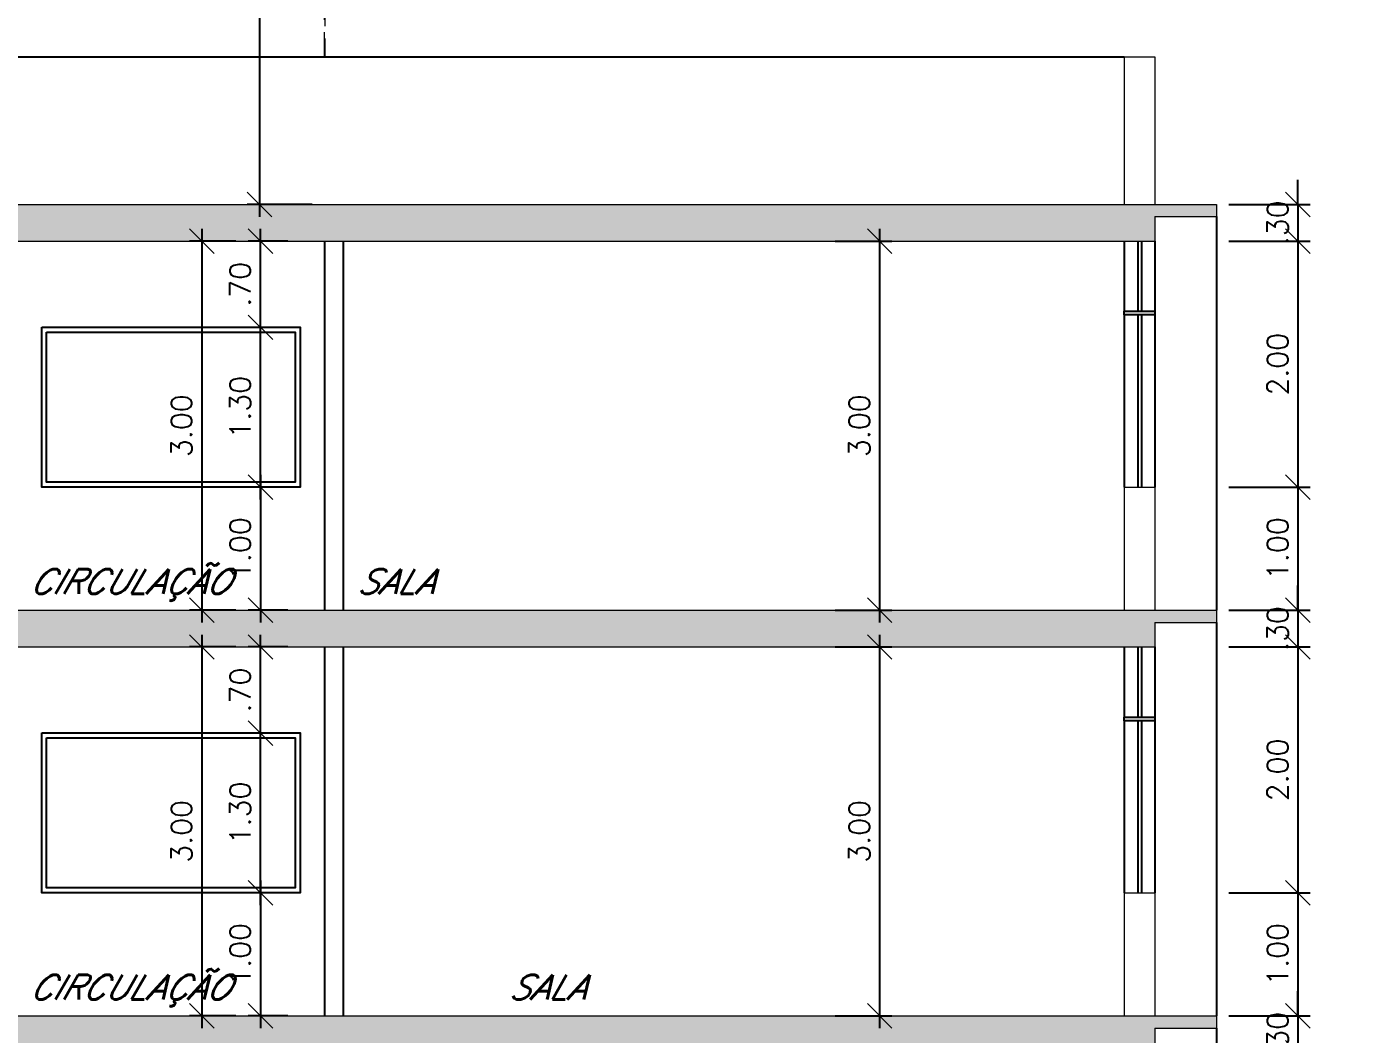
# Model space of a CAD drawing. Header units: millimetres. Extents: x 521 to 1055, y 261 to 520.
# Drawn here: x 866.98 to 877.88, y 480.81 to 489 of the extents above; entities that cross this region are included whole.
import ezdxf

# ---------------------------------------------------------------- set-up
doc = ezdxf.new("R2010")
doc.units = ezdxf.units.MM
doc.linetypes.add('CONTINU', pattern=[0])
doc.linetypes.add('DASHDOT', pattern=[1, 0.5, -0.25, 0, -0.25])
doc.layers.add('0.1', color=8, linetype='Continuous', lineweight=13)
doc.styles.add('ROMANS', font='romans')
doc.styles.get("Standard").update_dxf_attribs({"font": 'romans.shx'})
doc.dimstyles.new('Fares Eng - 50', dxfattribs={"dimscale": 2, "dimtxt": 0.085, "dimasz": 0.1, "dimexe": 0.05, "dimexo": 0.05, "dimgap": 0.04, "dimtad": 1, "dimzin": 4, "dimdsep": 46, "dimtxsty": 'ROMANS', "dimblk1": 'OBLIQUE', "dimblk2": 'OBLIQUE', "dimsah": 1, "dimcen": 0.05, "dimdle": 0.05, "dimclrd": 8, "dimclre": 8, "dimclrt": 8, "dimaunit": 1, "dimadec": 0, "dimazin": 0, "dimtfac": 1, "dimtix": 1, "dimtmove": 2, "dimatfit": 0, "dimldrblk": 'OPEN90', "dimfxl": 1, "dimtolj": 1, "dimtzin": 0, "dimarcsym": 0})
pattern_1 = [(50, (2.50527, -1.5628), (0.273277003, -0.02390863), [0.028575, -0.314325]), (355, (2.50527, -1.5628), (-0.05286424, 0.286584964), [0.02286, -0.25146]), (100.451, (2.52804, -1.56478), (0.22041375, 0.26267503), [0.024285, -0.267135]), (46.1842, (2.50527, -1.4866), (0.40661856, -0.06306349), [0.0428625, -0.4714875]), (96.6356, (2.53915, -1.49184), (0.35610635, 0.37113833), [0.0364275, -0.4007025]), (351.184, (2.50527, -1.4866), (0.3561069, 0.37113768), [0.03429, -0.37719]), (21, (2.54337, -1.50564), (0.22742232, -0.15339828), [0.028575, -0.314325]), (326, (2.54337, -1.50564), (0.09270304, 0.27628195), [0.02286, -0.25146]), (71.4514, (2.56232, -1.51842), (0.320124736, 0.12288429), [0.024285, -0.267135]), (37.5, (2.50527, -1.56279), (0.004632905, 0.126832558), [0, -0.248412, 0, -0.25527, 0, -0.2524125]), (7.5, (2.50527, -1.56279), (0.100229494, 0.150270862), [0, -0.145542, 0, -0.242697, 0, -0.0962025]), (327.5, (2.4203, -1.56279), (0.203385893, -0.008593116), [0, -0.09525, 0, -0.29718, 0, -0.394335]), (317.5, (2.3822, -1.56279), (0.222193772, 0.038139737), [0, -0.123825, 0, -0.197358, 0, -0.280035])]

# ---------------------------------------------------------------- blocks, each defined once
blk = doc.blocks.new('_OBLIQUE')
at = {"color": 0, "linetype": 'ByBlock'}
blk.add_line((-0.5, -0.5), (0.5, 0.5), dxfattribs=at)
blk = doc.blocks.new('*D1922')
at = {"layer": '0.1', "color": 8, "linetype": 'CONTINU', "lineweight": -2, "transparency": 16777216}
for p, q in [((868.873, 493.256), (868.873, 487.456)), ((874.403, 493.156), (868.773, 493.156)), ((869.302, 487.556), (868.773, 487.556))]:
    blk.add_line(p, q, dxfattribs=at)
at = {"layer": 'DEFPOINTS', "color": 0, "linetype": 'CONTINU', "lineweight": -2, "transparency": 16777216}
for p in [(874.503, 493.156), (868.873, 487.556), (869.402, 487.556)]:
    blk.add_point(p, dxfattribs=at)
at = {"layer": '0.1', "color": 8, "linetype": 'CONTINU', "lineweight": -2, "transparency": 16777216, "xscale": 0.2, "yscale": 0.2, "zscale": 0.2}
for p, rotation in [((868.873, 493.156), 90), ((868.873, 487.556), 270)]:
    blk.add_blockref('_OBLIQUE', p, dxfattribs=dict(at, rotation=rotation))
at = {"layer": '0.1', "color": 8, "linetype": 'CONTINU', "lineweight": -2, "transparency": 16777216, "insert": (868.708, 490.356), "char_height": 0.17, "attachment_point": 5, "rotation": 90, "style": 'ROMANS'}
blk.add_mtext('\\A1;5.60', dxfattribs=at)
blk = doc.blocks.new('_Open90')
at = {"color": 0, "linetype": 'ByBlock', "lineweight": -2}
for p, q in [((0, 0), (-1, 0)), ((-0.5, 0.5), (0, 0)), ((0, 0), (-0.5, -0.5))]:
    blk.add_line(p, q, dxfattribs=at)
blk = doc.blocks.new('*D1948')
at = {"layer": '0.1', "color": 8, "linetype": 'CONTINU', "lineweight": -2, "transparency": 16777216}
for p, q in [((868.881, 481.856), (868.881, 483.356)), ((869.102, 483.256), (868.781, 483.256)), ((869.102, 481.956), (868.781, 481.956))]:
    blk.add_line(p, q, dxfattribs=at)
at = {"layer": 'DEFPOINTS', "color": 0, "linetype": 'CONTINU', "lineweight": -2, "transparency": 16777216}
for p in [(868.881, 483.256), (869.202, 483.256), (869.202, 481.956)]:
    blk.add_point(p, dxfattribs=at)
at = {"layer": '0.1', "color": 8, "linetype": 'CONTINU', "lineweight": -2, "transparency": 16777216, "xscale": 0.2, "yscale": 0.2, "zscale": 0.2}
for p, rotation in [((868.881, 483.256), 90), ((868.881, 481.956), 270)]:
    blk.add_blockref('_OBLIQUE', p, dxfattribs=dict(at, rotation=rotation))
at = {"layer": '0.1', "color": 8, "linetype": 'CONTINU', "lineweight": -2, "transparency": 16777216, "insert": (868.716, 482.606), "char_height": 0.17, "attachment_point": 5, "rotation": 90, "style": 'ROMANS'}
blk.add_mtext('\\A1;1.30', dxfattribs=at)
blk = doc.blocks.new('*D1949')
at = {"layer": '0.1', "color": 8, "linetype": 'CONTINU', "lineweight": -2, "transparency": 16777216}
for p, q in [((868.881, 482.056), (868.881, 480.856)), ((869.102, 481.956), (868.781, 481.956)), ((869.102, 480.956), (868.781, 480.956))]:
    blk.add_line(p, q, dxfattribs=at)
at = {"layer": 'DEFPOINTS', "color": 0, "linetype": 'CONTINU', "lineweight": -2, "transparency": 16777216}
for p in [(869.202, 481.956), (868.881, 480.956), (869.202, 480.956)]:
    blk.add_point(p, dxfattribs=at)
at = {"layer": '0.1', "color": 8, "linetype": 'CONTINU', "lineweight": -2, "transparency": 16777216, "xscale": 0.2, "yscale": 0.2, "zscale": 0.2}
for p, rotation in [((868.881, 481.956), 90), ((868.881, 480.956), 270)]:
    blk.add_blockref('_OBLIQUE', p, dxfattribs=dict(at, rotation=rotation))
at = {"layer": '0.1', "color": 8, "linetype": 'CONTINU', "lineweight": -2, "transparency": 16777216, "insert": (868.716, 481.456), "char_height": 0.17, "attachment_point": 5, "rotation": 90, "style": 'ROMANS'}
blk.add_mtext('\\A1;1.00', dxfattribs=at)
blk = doc.blocks.new('*D1950')
at = {"layer": '0.1', "color": 8, "linetype": 'CONTINU', "lineweight": -2, "transparency": 16777216}
for p, q in [((868.881, 483.156), (868.881, 484.056)), ((869.102, 483.956), (868.781, 483.956)), ((869.102, 483.256), (868.781, 483.256))]:
    blk.add_line(p, q, dxfattribs=at)
at = {"layer": 'DEFPOINTS', "color": 0, "linetype": 'CONTINU', "lineweight": -2, "transparency": 16777216}
for p in [(868.881, 483.956), (869.202, 483.956), (869.202, 483.256)]:
    blk.add_point(p, dxfattribs=at)
at = {"layer": '0.1', "color": 8, "linetype": 'CONTINU', "lineweight": -2, "transparency": 16777216, "xscale": 0.2, "yscale": 0.2, "zscale": 0.2}
for p, rotation in [((868.881, 483.956), 90), ((868.881, 483.256), 270)]:
    blk.add_blockref('_OBLIQUE', p, dxfattribs=dict(at, rotation=rotation))
at = {"layer": '0.1', "color": 8, "linetype": 'CONTINU', "lineweight": -2, "transparency": 16777216, "insert": (868.716, 483.606), "char_height": 0.17, "attachment_point": 5, "rotation": 90, "style": 'ROMANS'}
blk.add_mtext('\\A1;.70', dxfattribs=at)
blk = doc.blocks.new('*D1947')
at = {"layer": '0.1', "color": 8, "linetype": 'CONTINU', "lineweight": -2, "transparency": 16777216}
for p, q in [((868.404, 484.056), (868.404, 480.856)), ((868.681, 483.956), (868.304, 483.956)), ((868.681, 480.956), (868.304, 480.956))]:
    blk.add_line(p, q, dxfattribs=at)
at = {"layer": 'DEFPOINTS', "color": 0, "linetype": 'CONTINU', "lineweight": -2, "transparency": 16777216}
for p in [(868.781, 483.956), (868.404, 480.956), (868.781, 480.956)]:
    blk.add_point(p, dxfattribs=at)
at = {"layer": '0.1', "color": 8, "linetype": 'CONTINU', "lineweight": -2, "transparency": 16777216, "xscale": 0.2, "yscale": 0.2, "zscale": 0.2}
for p, rotation in [((868.404, 483.956), 90), ((868.404, 480.956), 270)]:
    blk.add_blockref('_OBLIQUE', p, dxfattribs=dict(at, rotation=rotation))
at = {"layer": '0.1', "color": 8, "linetype": 'CONTINU', "lineweight": -2, "transparency": 16777216, "insert": (868.239, 482.456), "char_height": 0.17, "attachment_point": 5, "rotation": 90, "style": 'ROMANS'}
blk.add_mtext('\\A1;3.00', dxfattribs=at)
blk = doc.blocks.new('*D1952')
at = {"layer": '0.1', "color": 8, "linetype": 'CONTINU', "lineweight": -2, "transparency": 16777216}
for p, q in [((868.881, 485.156), (868.881, 486.656)), ((869.102, 486.556), (868.781, 486.556)), ((869.102, 485.256), (868.781, 485.256))]:
    blk.add_line(p, q, dxfattribs=at)
at = {"layer": 'DEFPOINTS', "color": 0, "linetype": 'CONTINU', "lineweight": -2, "transparency": 16777216}
for p in [(868.881, 486.556), (869.202, 486.556), (869.202, 485.256)]:
    blk.add_point(p, dxfattribs=at)
at = {"layer": '0.1', "color": 8, "linetype": 'CONTINU', "lineweight": -2, "transparency": 16777216, "xscale": 0.2, "yscale": 0.2, "zscale": 0.2}
for p, rotation in [((868.881, 486.556), 90), ((868.881, 485.256), 270)]:
    blk.add_blockref('_OBLIQUE', p, dxfattribs=dict(at, rotation=rotation))
at = {"layer": '0.1', "color": 8, "linetype": 'CONTINU', "lineweight": -2, "transparency": 16777216, "insert": (868.716, 485.906), "char_height": 0.17, "attachment_point": 5, "rotation": 90, "style": 'ROMANS'}
blk.add_mtext('\\A1;1.30', dxfattribs=at)
blk = doc.blocks.new('*D1953')
at = {"layer": '0.1', "color": 8, "linetype": 'CONTINU', "lineweight": -2, "transparency": 16777216}
for p, q in [((868.881, 485.356), (868.881, 484.156)), ((869.102, 485.256), (868.781, 485.256)), ((869.102, 484.256), (868.781, 484.256))]:
    blk.add_line(p, q, dxfattribs=at)
at = {"layer": 'DEFPOINTS', "color": 0, "linetype": 'CONTINU', "lineweight": -2, "transparency": 16777216}
for p in [(869.202, 485.256), (868.881, 484.256), (869.202, 484.256)]:
    blk.add_point(p, dxfattribs=at)
at = {"layer": '0.1', "color": 8, "linetype": 'CONTINU', "lineweight": -2, "transparency": 16777216, "xscale": 0.2, "yscale": 0.2, "zscale": 0.2}
for p, rotation in [((868.881, 485.256), 90), ((868.881, 484.256), 270)]:
    blk.add_blockref('_OBLIQUE', p, dxfattribs=dict(at, rotation=rotation))
at = {"layer": '0.1', "color": 8, "linetype": 'CONTINU', "lineweight": -2, "transparency": 16777216, "insert": (868.716, 484.756), "char_height": 0.17, "attachment_point": 5, "rotation": 90, "style": 'ROMANS'}
blk.add_mtext('\\A1;1.00', dxfattribs=at)
blk = doc.blocks.new('*D1954')
at = {"layer": '0.1', "color": 8, "linetype": 'CONTINU', "lineweight": -2, "transparency": 16777216}
for p, q in [((868.881, 486.456), (868.881, 487.356)), ((869.102, 487.256), (868.781, 487.256)), ((869.102, 486.556), (868.781, 486.556))]:
    blk.add_line(p, q, dxfattribs=at)
at = {"layer": 'DEFPOINTS', "color": 0, "linetype": 'CONTINU', "lineweight": -2, "transparency": 16777216}
for p in [(868.881, 487.256), (869.202, 487.256), (869.202, 486.556)]:
    blk.add_point(p, dxfattribs=at)
at = {"layer": '0.1', "color": 8, "linetype": 'CONTINU', "lineweight": -2, "transparency": 16777216, "xscale": 0.2, "yscale": 0.2, "zscale": 0.2}
for p, rotation in [((868.881, 487.256), 90), ((868.881, 486.556), 270)]:
    blk.add_blockref('_OBLIQUE', p, dxfattribs=dict(at, rotation=rotation))
at = {"layer": '0.1', "color": 8, "linetype": 'CONTINU', "lineweight": -2, "transparency": 16777216, "insert": (868.716, 486.906), "char_height": 0.17, "attachment_point": 5, "rotation": 90, "style": 'ROMANS'}
blk.add_mtext('\\A1;.70', dxfattribs=at)
blk = doc.blocks.new('*D1951')
at = {"layer": '0.1', "color": 8, "linetype": 'CONTINU', "lineweight": -2, "transparency": 16777216}
for p, q in [((868.404, 487.356), (868.404, 484.156)), ((868.681, 487.256), (868.304, 487.256)), ((868.681, 484.256), (868.304, 484.256))]:
    blk.add_line(p, q, dxfattribs=at)
at = {"layer": 'DEFPOINTS', "color": 0, "linetype": 'CONTINU', "lineweight": -2, "transparency": 16777216}
for p in [(868.781, 487.256), (868.404, 484.256), (868.781, 484.256)]:
    blk.add_point(p, dxfattribs=at)
at = {"layer": '0.1', "color": 8, "linetype": 'CONTINU', "lineweight": -2, "transparency": 16777216, "xscale": 0.2, "yscale": 0.2, "zscale": 0.2}
for p, rotation in [((868.404, 487.256), 90), ((868.404, 484.256), 270)]:
    blk.add_blockref('_OBLIQUE', p, dxfattribs=dict(at, rotation=rotation))
at = {"layer": '0.1', "color": 8, "linetype": 'CONTINU', "lineweight": -2, "transparency": 16777216, "insert": (868.239, 485.756), "char_height": 0.17, "attachment_point": 5, "rotation": 90, "style": 'ROMANS'}
blk.add_mtext('\\A1;3.00', dxfattribs=at)
blk = doc.blocks.new('*D1966')
at = {"layer": '0.1', "color": 8, "linetype": 'CONTINU', "lineweight": -2, "transparency": 16777216}
for p, q in [((877.314, 487.356), (877.314, 485.156)), ((876.752, 487.256), (877.414, 487.256)), ((876.752, 485.256), (877.414, 485.256))]:
    blk.add_line(p, q, dxfattribs=at)
at = {"layer": 'DEFPOINTS', "color": 0, "linetype": 'CONTINU', "lineweight": -2, "transparency": 16777216}
for p in [(876.652, 487.256), (876.652, 485.256), (877.314, 485.256)]:
    blk.add_point(p, dxfattribs=at)
at = {"layer": '0.1', "color": 8, "linetype": 'CONTINU', "lineweight": -2, "transparency": 16777216, "xscale": 0.2, "yscale": 0.2, "zscale": 0.2}
for p, rotation in [((877.314, 487.256), 90), ((877.314, 485.256), 270)]:
    blk.add_blockref('_OBLIQUE', p, dxfattribs=dict(at, rotation=rotation))
at = {"layer": '0.1', "color": 8, "linetype": 'CONTINU', "lineweight": -2, "transparency": 16777216, "insert": (877.149, 486.256), "char_height": 0.17, "attachment_point": 5, "rotation": 90, "style": 'ROMANS'}
blk.add_mtext('\\A1;2.00', dxfattribs=at)
blk = doc.blocks.new('*D1967')
at = {"layer": '0.1', "color": 8, "linetype": 'CONTINU', "lineweight": -2, "transparency": 16777216}
for p, q in [((877.314, 487.556), (877.314, 487.756)), ((876.752, 487.556), (877.414, 487.556)), ((877.314, 487.556), (877.314, 487.256)), ((876.752, 487.256), (877.414, 487.256)), ((877.314, 487.256), (877.314, 487.056))]:
    blk.add_line(p, q, dxfattribs=at)
at = {"layer": 'DEFPOINTS', "color": 0, "linetype": 'CONTINU', "lineweight": -2, "transparency": 16777216}
for p in [(876.652, 487.556), (876.652, 487.256), (877.314, 487.256)]:
    blk.add_point(p, dxfattribs=at)
at = {"layer": '0.1', "color": 8, "linetype": 'CONTINU', "lineweight": -2, "transparency": 16777216, "xscale": 0.2, "yscale": 0.2, "zscale": 0.2}
for p, rotation in [((877.314, 487.556), 270), ((877.314, 487.256), 90)]:
    blk.add_blockref('_OBLIQUE', p, dxfattribs=dict(at, rotation=rotation))
at = {"layer": '0.1', "color": 8, "linetype": 'CONTINU', "lineweight": -2, "transparency": 16777216, "insert": (877.149, 487.406), "char_height": 0.17, "attachment_point": 5, "rotation": 90, "style": 'ROMANS'}
blk.add_mtext('\\A1;.30', dxfattribs=at)
blk = doc.blocks.new('*D1968')
at = {"layer": '0.1', "color": 8, "linetype": 'CONTINU', "lineweight": -2, "transparency": 16777216}
for p, q in [((877.314, 485.356), (877.314, 484.156)), ((876.752, 485.256), (877.414, 485.256)), ((876.752, 484.256), (877.414, 484.256))]:
    blk.add_line(p, q, dxfattribs=at)
at = {"layer": 'DEFPOINTS', "color": 0, "linetype": 'CONTINU', "lineweight": -2, "transparency": 16777216}
for p in [(876.652, 485.256), (876.652, 484.256), (877.314, 484.256)]:
    blk.add_point(p, dxfattribs=at)
at = {"layer": '0.1', "color": 8, "linetype": 'CONTINU', "lineweight": -2, "transparency": 16777216, "xscale": 0.2, "yscale": 0.2, "zscale": 0.2}
for p, rotation in [((877.314, 485.256), 90), ((877.314, 484.256), 270)]:
    blk.add_blockref('_OBLIQUE', p, dxfattribs=dict(at, rotation=rotation))
at = {"layer": '0.1', "color": 8, "linetype": 'CONTINU', "lineweight": -2, "transparency": 16777216, "insert": (877.149, 484.756), "char_height": 0.17, "attachment_point": 5, "rotation": 90, "style": 'ROMANS'}
blk.add_mtext('\\A1;1.00', dxfattribs=at)
blk = doc.blocks.new('*D1969')
at = {"layer": '0.1', "color": 8, "linetype": 'CONTINU', "lineweight": -2, "transparency": 16777216}
for p, q in [((877.314, 484.056), (877.314, 481.856)), ((876.752, 483.956), (877.414, 483.956)), ((876.752, 481.956), (877.414, 481.956))]:
    blk.add_line(p, q, dxfattribs=at)
at = {"layer": 'DEFPOINTS', "color": 0, "linetype": 'CONTINU', "lineweight": -2, "transparency": 16777216}
for p in [(876.652, 483.956), (876.652, 481.956), (877.314, 481.956)]:
    blk.add_point(p, dxfattribs=at)
at = {"layer": '0.1', "color": 8, "linetype": 'CONTINU', "lineweight": -2, "transparency": 16777216, "xscale": 0.2, "yscale": 0.2, "zscale": 0.2}
for p, rotation in [((877.314, 483.956), 90), ((877.314, 481.956), 270)]:
    blk.add_blockref('_OBLIQUE', p, dxfattribs=dict(at, rotation=rotation))
at = {"layer": '0.1', "color": 8, "linetype": 'CONTINU', "lineweight": -2, "transparency": 16777216, "insert": (877.149, 482.956), "char_height": 0.17, "attachment_point": 5, "rotation": 90, "style": 'ROMANS'}
blk.add_mtext('\\A1;2.00', dxfattribs=at)
blk = doc.blocks.new('*D1971')
at = {"layer": '0.1', "color": 8, "linetype": 'CONTINU', "lineweight": -2, "transparency": 16777216}
for p, q in [((877.314, 484.256), (877.314, 484.456)), ((876.752, 484.256), (877.414, 484.256)), ((877.314, 484.256), (877.314, 483.956)), ((876.752, 483.956), (877.414, 483.956)), ((877.314, 483.956), (877.314, 483.756))]:
    blk.add_line(p, q, dxfattribs=at)
at = {"layer": 'DEFPOINTS', "color": 0, "linetype": 'CONTINU', "lineweight": -2, "transparency": 16777216}
for p in [(876.652, 484.256), (876.652, 483.956), (877.314, 483.956)]:
    blk.add_point(p, dxfattribs=at)
at = {"layer": '0.1', "color": 8, "linetype": 'CONTINU', "lineweight": -2, "transparency": 16777216, "xscale": 0.2, "yscale": 0.2, "zscale": 0.2}
for p, rotation in [((877.314, 484.256), 270), ((877.314, 483.956), 90)]:
    blk.add_blockref('_OBLIQUE', p, dxfattribs=dict(at, rotation=rotation))
at = {"layer": '0.1', "color": 8, "linetype": 'CONTINU', "lineweight": -2, "transparency": 16777216, "insert": (877.149, 484.106), "char_height": 0.17, "attachment_point": 5, "rotation": 90, "style": 'ROMANS'}
blk.add_mtext('\\A1;.30', dxfattribs=at)
blk = doc.blocks.new('*D1970')
at = {"layer": '0.1', "color": 8, "linetype": 'CONTINU', "lineweight": -2, "transparency": 16777216}
for p, q in [((877.314, 482.056), (877.314, 480.856)), ((876.752, 481.956), (877.414, 481.956)), ((876.752, 480.956), (877.414, 480.956))]:
    blk.add_line(p, q, dxfattribs=at)
at = {"layer": 'DEFPOINTS', "color": 0, "linetype": 'CONTINU', "lineweight": -2, "transparency": 16777216}
for p in [(876.652, 481.956), (876.652, 480.956), (877.314, 480.956)]:
    blk.add_point(p, dxfattribs=at)
at = {"layer": '0.1', "color": 8, "linetype": 'CONTINU', "lineweight": -2, "transparency": 16777216, "xscale": 0.2, "yscale": 0.2, "zscale": 0.2}
for p, rotation in [((877.314, 481.956), 90), ((877.314, 480.956), 270)]:
    blk.add_blockref('_OBLIQUE', p, dxfattribs=dict(at, rotation=rotation))
at = {"layer": '0.1', "color": 8, "linetype": 'CONTINU', "lineweight": -2, "transparency": 16777216, "insert": (877.149, 481.456), "char_height": 0.17, "attachment_point": 5, "rotation": 90, "style": 'ROMANS'}
blk.add_mtext('\\A1;1.00', dxfattribs=at)
blk = doc.blocks.new('*D1974')
at = {"layer": '0.1', "color": 8, "linetype": 'CONTINU', "lineweight": -2, "transparency": 16777216}
for p, q in [((877.314, 480.956), (877.314, 481.156)), ((876.752, 480.956), (877.414, 480.956)), ((877.314, 480.956), (877.314, 480.656)), ((876.752, 480.656), (877.414, 480.656)), ((877.314, 480.656), (877.314, 480.456))]:
    blk.add_line(p, q, dxfattribs=at)
at = {"layer": 'DEFPOINTS', "color": 0, "linetype": 'CONTINU', "lineweight": -2, "transparency": 16777216}
for p in [(876.652, 480.956), (876.652, 480.656), (877.314, 480.656)]:
    blk.add_point(p, dxfattribs=at)
at = {"layer": '0.1', "color": 8, "linetype": 'CONTINU', "lineweight": -2, "transparency": 16777216, "xscale": 0.2, "yscale": 0.2, "zscale": 0.2}
for p, rotation in [((877.314, 480.956), 270), ((877.314, 480.656), 90)]:
    blk.add_blockref('_OBLIQUE', p, dxfattribs=dict(at, rotation=rotation))
at = {"layer": '0.1', "color": 8, "linetype": 'CONTINU', "lineweight": -2, "transparency": 16777216, "insert": (877.149, 480.806), "char_height": 0.17, "attachment_point": 5, "rotation": 90, "style": 'ROMANS'}
blk.add_mtext('\\A1;.30', dxfattribs=at)
blk = doc.blocks.new('*D3323')
at = {"layer": '0.1', "color": 8, "linetype": 'CONTINU', "lineweight": -2, "transparency": 16777216}
for p, q in [((873.914, 487.356), (873.914, 484.156)), ((873.552, 487.256), (874.014, 487.256)), ((873.552, 484.256), (874.014, 484.256))]:
    blk.add_line(p, q, dxfattribs=at)
at = {"layer": 'DEFPOINTS', "color": 0, "linetype": 'CONTINU', "lineweight": -2, "transparency": 16777216}
for p in [(873.452, 487.256), (873.452, 484.256), (873.914, 484.256)]:
    blk.add_point(p, dxfattribs=at)
at = {"layer": '0.1', "color": 8, "linetype": 'CONTINU', "lineweight": -2, "transparency": 16777216, "xscale": 0.2, "yscale": 0.2, "zscale": 0.2}
for p, rotation in [((873.914, 487.256), 90), ((873.914, 484.256), 270)]:
    blk.add_blockref('_OBLIQUE', p, dxfattribs=dict(at, rotation=rotation))
at = {"layer": '0.1', "color": 8, "linetype": 'CONTINU', "lineweight": -2, "transparency": 16777216, "insert": (873.749, 485.756), "char_height": 0.17, "attachment_point": 5, "rotation": 90, "style": 'ROMANS'}
blk.add_mtext('\\A1;3.00', dxfattribs=at)
blk = doc.blocks.new('*D3324')
at = {"layer": '0.1', "color": 8, "linetype": 'CONTINU', "lineweight": -2, "transparency": 16777216}
for p, q in [((873.914, 484.056), (873.914, 480.856)), ((873.552, 483.956), (874.014, 483.956)), ((873.552, 480.956), (874.014, 480.956))]:
    blk.add_line(p, q, dxfattribs=at)
at = {"layer": 'DEFPOINTS', "color": 0, "linetype": 'CONTINU', "lineweight": -2, "transparency": 16777216}
for p in [(873.452, 483.956), (873.452, 480.956), (873.914, 480.956)]:
    blk.add_point(p, dxfattribs=at)
at = {"layer": '0.1', "color": 8, "linetype": 'CONTINU', "lineweight": -2, "transparency": 16777216, "xscale": 0.2, "yscale": 0.2, "zscale": 0.2}
for p, rotation in [((873.914, 483.956), 90), ((873.914, 480.956), 270)]:
    blk.add_blockref('_OBLIQUE', p, dxfattribs=dict(at, rotation=rotation))
at = {"layer": '0.1', "color": 8, "linetype": 'CONTINU', "lineweight": -2, "transparency": 16777216, "insert": (873.749, 482.456), "char_height": 0.17, "attachment_point": 5, "rotation": 90, "style": 'ROMANS'}
blk.add_mtext('\\A1;3.00', dxfattribs=at)

msp = doc.modelspace()

# ---------------------------------------------------------------- hatches: boundary and pattern name
at = {"layer": '0.1', "linetype": 'CONTINU', "lineweight": -2}
h = msp.add_hatch(dxfattribs=at)
h.set_pattern_fill('AR-CONC', color=8, scale=0.0015, style=0)
h.set_pattern_definition(pattern_1)
h.paths.add_polyline_path([(859.65229, 487.55646), (859.65229, 487.45646), (860.15229, 487.45646), (860.15229, 487.25646), (876.15229, 487.25646), (876.15229, 487.45646), (876.65229, 487.45646), (876.65229, 487.55646)])
h = msp.add_hatch(dxfattribs=at)
h.set_pattern_fill('AR-CONC', color=8, scale=0.0015, style=0)
h.set_pattern_definition(pattern_1)
h.paths.add_polyline_path([(859.65229, 484.25646), (859.65229, 484.15646), (860.15229, 484.15646), (860.15229, 483.95646), (876.15229, 483.95646), (876.15229, 484.15646), (876.65229, 484.15646), (876.65229, 484.25646)])
h = msp.add_hatch(dxfattribs=at)
h.set_pattern_fill('AR-CONC', color=8, scale=0.0015, style=0)
h.set_pattern_definition(pattern_1)
h.paths.add_polyline_path([(859.65229, 480.95646), (859.65229, 480.85646), (860.15229, 480.85646), (860.15229, 480.65646), (876.15229, 480.65646), (876.15229, 480.85646), (876.65229, 480.85646), (876.65229, 480.95646)])

# ---------------------------------------------------------------- linework, layer by layer
at = {"layer": '0.1', "color": 8, "linetype": 'CONTINU', "lineweight": -2}
for p, q in [((860.40229, 488.75646), (875.90229, 488.75646)), ((876.65229, 487.45646), (876.65229, 484.25646)), ((869.40229, 487.25646), (869.40229, 484.25646)), ((869.55229, 487.25646), (869.55229, 484.25646)), ((875.90229, 487.25646), (875.90229, 486.68646)), ((876.01229, 487.25646), (876.01229, 486.68646)), ((876.04229, 487.25646), (876.04229, 486.68646)), ((876.15229, 487.25646), (876.15229, 486.68646)), ((875.90229, 486.65646), (875.90229, 485.25646)), ((876.01229, 486.65646), (876.01229, 485.25646)), ((876.04229, 486.65646), (876.04229, 485.25646)), ((876.15229, 486.65646), (876.15229, 485.25646)), ((876.65229, 484.15646), (876.65229, 480.95646)), ((869.40229, 483.95646), (869.40229, 480.95646)), ((869.55229, 483.95646), (869.55229, 480.95646)), ((875.90229, 483.95646), (875.90229, 483.38646)), ((876.01229, 483.95646), (876.01229, 483.38646)), ((876.04229, 483.95646), (876.04229, 483.38646)), ((876.15229, 483.95646), (876.15229, 483.38646)), ((875.90229, 483.35646), (875.90229, 481.95646)), ((876.01229, 483.35646), (876.01229, 481.95646)), ((876.04229, 483.35646), (876.04229, 481.95646)), ((876.15229, 483.35646), (876.15229, 481.95646)), ((876.65229, 480.85646), (876.65229, 477.65646))]:
    msp.add_line(p, q, dxfattribs=at)
at = {"layer": '0.1', "color": 7}
for p, q in [((875.90229, 488.75646), (875.90229, 487.55646)), ((875.90229, 488.75646), (876.15229, 488.75646)), ((876.15229, 488.75646), (876.15229, 487.55646)), ((859.65229, 487.55646), (876.65229, 487.55646)), ((876.65229, 487.55646), (876.65229, 487.45646)), ((876.15229, 487.45646), (876.65229, 487.45646)), ((876.15229, 487.45646), (876.15229, 487.25646)), ((860.15229, 487.25646), (876.15229, 487.25646)), ((875.90229, 485.25646), (875.90229, 484.25646)), ((875.90229, 485.25646), (876.15229, 485.25646)), ((876.15229, 485.25646), (876.15229, 484.25646)), ((859.65229, 484.25646), (876.65229, 484.25646)), ((876.65229, 484.25646), (876.65229, 484.15646)), ((876.15229, 484.15646), (876.65229, 484.15646)), ((876.15229, 484.15646), (876.15229, 483.95646)), ((860.15229, 483.95646), (876.15229, 483.95646)), ((875.90229, 481.95646), (875.90229, 480.95646)), ((875.90229, 481.95646), (876.15229, 481.95646)), ((876.15229, 481.95646), (876.15229, 480.95646)), ((859.65229, 480.95646), (876.65229, 480.95646)), ((876.65229, 480.95646), (876.65229, 480.85646)), ((876.15229, 480.85646), (876.65229, 480.85646)), ((876.15229, 480.85646), (876.15229, 480.65646))]:
    msp.add_line(p, q, dxfattribs=at)
at = {"layer": '0.1', "color": 8, "linetype": 'DASHDOT', "ltscale": 0.4}
for points in [[(882.90229, 493.15646), (882.90229, 493.15646), (879.90229, 493.15646), (879.90229, 494.75646), (878.37229, 494.75646), (878.37229, 493.15646), (874.50282, 493.15646), (874.50282, 490.40646), (869.40282, 490.40646), (869.40282, 488.75646), (860.15229, 488.75646), (860.15229, 487.55646), (859.65229, 487.55646), (859.65229, 487.45646), (860.15229, 487.45646), (860.15229, 487.25646)], [(869.40229, 488.75646), (869.40229, 490.40646), (874.50282, 490.40646), (874.50282, 493.15646), (878.37229, 493.15646), (878.37229, 494.75646), (879.90229, 494.75646), (879.90229, 493.15646), (882.90229, 493.15646), (882.90229, 493.15646)]]:
    msp.add_lwpolyline(points, dxfattribs=at)
at = {"layer": '0.1', "color": 8, "linetype": 'CONTINU', "lineweight": -2}
for points in [[(875.90229, 486.68646), (876.15229, 486.68646), (876.15229, 486.65646), (875.90229, 486.65646)], [(867.10229, 486.55646), (869.20229, 486.55646), (869.20229, 485.25646), (867.10229, 485.25646)], [(867.14229, 486.51646), (869.16229, 486.51646), (869.16229, 485.29646), (867.14229, 485.29646)], [(875.90229, 483.38646), (876.15229, 483.38646), (876.15229, 483.35646), (875.90229, 483.35646)], [(867.10229, 483.25646), (869.20229, 483.25646), (869.20229, 481.95646), (867.10229, 481.95646)], [(867.14229, 483.21646), (869.16229, 483.21646), (869.16229, 481.99646), (867.14229, 481.99646)]]:
    msp.add_lwpolyline(points, close=True, dxfattribs=at)

# ---------------------------------------------------------------- texts
at = {"layer": '0.1', "color": 8, "oblique": 30}
for s, p in [('CIRCULAÇÃO', (867.00129, 484.38917)), ('SALA', (869.66067, 484.38917)), ('CIRCULAÇÃO', (867.00129, 481.08917)), ('SALA', (870.89357, 481.08917))]:
    msp.add_text(s, height=0.2, dxfattribs=at).set_placement(p)

# ---------------------------------------------------------------- dimensions: what is measured, and where the dimension line sits
at = {"layer": '0.1', "color": 8, "linetype": 'CONTINU', "lineweight": -2}
for base, p1, p2, picture, middle in [((868.87308, 487.55646), (874.50282, 493.15646), (869.40229, 487.55646), '*D1922', (868.70808, 490.35646)), ((877.31396, 487.25646), (876.65229, 487.55646), (876.65229, 487.25646), '*D1967', (877.14896, 487.40646)), ((868.40448, 484.25646), (868.78082, 487.25646), (868.78082, 484.25646), '*D1951', (868.23948, 485.75646)), ((868.88082, 487.25646), (869.20229, 486.55646), (869.20229, 487.25646), '*D1954', (868.71582, 486.90646)), ((873.91443, 484.25646), (873.45229, 487.25646), (873.45229, 484.25646), '*D3323', (873.74943, 485.75646)), ((877.31396, 485.25646), (876.65229, 487.25646), (876.65229, 485.25646), '*D1966', (877.14896, 486.25646)), ((868.88082, 486.55646), (869.20229, 485.25646), (869.20229, 486.55646), '*D1952', (868.71582, 485.90646)), ((868.88082, 484.25646), (869.20229, 485.25646), (869.20229, 484.25646), '*D1953', (868.71582, 484.75646)), ((877.31396, 484.25646), (876.65229, 485.25646), (876.65229, 484.25646), '*D1968', (877.14896, 484.75646)), ((877.31396, 483.95646), (876.65229, 484.25646), (876.65229, 483.95646), '*D1971', (877.14896, 484.10646)), ((868.40448, 480.95646), (868.78082, 483.95646), (868.78082, 480.95646), '*D1947', (868.23948, 482.45646)), ((868.88082, 483.95646), (869.20229, 483.25646), (869.20229, 483.95646), '*D1950', (868.71582, 483.60646)), ((873.91443, 480.95646), (873.45229, 483.95646), (873.45229, 480.95646), '*D3324', (873.74943, 482.45646)), ((877.31396, 481.95646), (876.65229, 483.95646), (876.65229, 481.95646), '*D1969', (877.14896, 482.95646)), ((868.88082, 483.25646), (869.20229, 481.95646), (869.20229, 483.25646), '*D1948', (868.71582, 482.60646)), ((868.88082, 480.95646), (869.20229, 481.95646), (869.20229, 480.95646), '*D1949', (868.71582, 481.45646)), ((877.31396, 480.95646), (876.65229, 481.95646), (876.65229, 480.95646), '*D1970', (877.14896, 481.45646)), ((877.31396, 480.65646), (876.65229, 480.95646), (876.65229, 480.65646), '*D1974', (877.14896, 480.80646))]:
    dim = msp.add_linear_dim(base=base, p1=p1, p2=p2, angle=90, dimstyle='Fares Eng - 50', dxfattribs=at)
    dim.commit()
    dim.dimension.update_dxf_attribs({"geometry": picture, "text_midpoint": middle})

doc.saveas('drawing.dxf')
